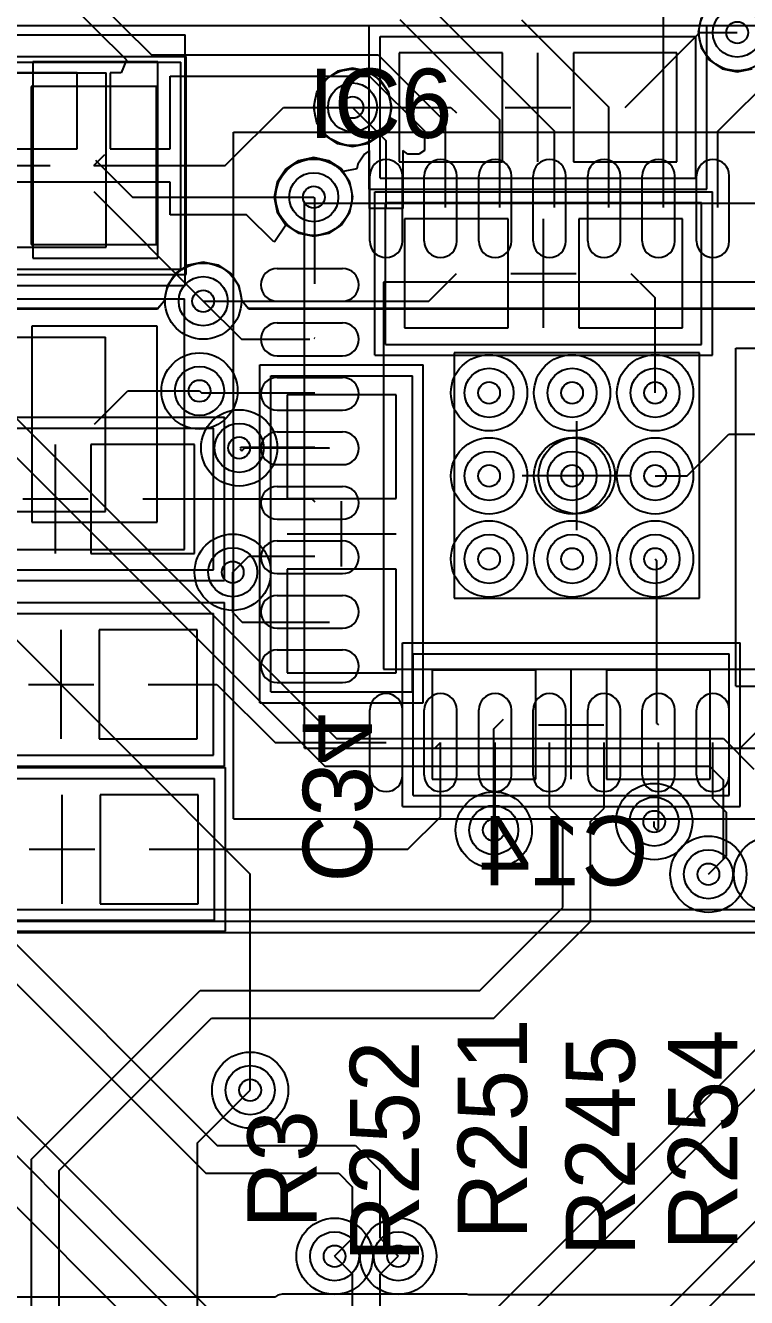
# Model space of a CAD drawing. Extents: x 28 to 300, y 18 to 330.
# Drawn here: x 189.77 to 196.38, y 179.63 to 191.3 of the extents above; entities that cross this region are included whole.
import ezdxf

# ---------------------------------------------------------------- set-up
doc = ezdxf.new("R2010")
doc.units = 0
for name, color, linetype in [('BOTTOMLAYER', 5, 'CONTINUOUS'), ('BOTTOMOVERLAY', 54, 'CONTINUOUS'), ('BOTTOMPASTE', 16, 'CONTINUOUS'), ('BOTTOMSOLDER', 6, 'CONTINUOUS'), ('DRILLDRAWING', 1, 'CONTINUOUS'), ('INTERNALPLANE1', 76, 'CONTINUOUS'), ('INTERNALPLANE6', 136, 'CONTINUOUS'), ('MECHANICAL14', 56, 'CONTINUOUS'), ('MECHANICAL15', 56, 'CONTINUOUS'), ('MECHANICAL16', 56, 'CONTINUOUS'), ('MIDLAYER1', 16, 'CONTINUOUS'), ('MIDLAYER3', 90, 'CONTINUOUS'), ('MULTILAYER', 9, 'CONTINUOUS'), ('TOPLAYER', 1, 'CONTINUOUS'), ('TOPOVERLAY', 2, 'CONTINUOUS'), ('TOPPASTE', 8, 'CONTINUOUS'), ('TOPSOLDER', 216, 'CONTINUOUS'), ('VIAHOLELAYER', 16, 'CONTINUOUS')]:
    doc.layers.add(name, color=color, linetype=linetype)

msp = doc.modelspace()

# ---------------------------------------------------------------- linework, layer by layer
at = {"layer": 'BOTTOMLAYER'}
for p, q in [((195.27, 190.546), (195.956, 191.232)), ((195.956, 191.232), (196.299, 191.232)), ((190.982, 190.963), (189.832, 190.963)), ((189.832, 190.963), (189.832, 189.163)), ((190.982, 189.163), (190.982, 190.963)), ((194.145, 191.046), (193.195, 191.046)), ((193.195, 191.046), (193.195, 190.046)), ((194.145, 190.046), (194.145, 191.046)), ((195.745, 191.046), (194.795, 191.046)), ((194.795, 191.046), (194.795, 190.046)), ((195.745, 190.046), (195.745, 191.046)), ((192.768, 190.546), (193.67, 190.546)), ((193.67, 190.546), (193.721, 190.495)), ((190.407, 190.063), (190.748, 189.722)), ((193.195, 190.046), (194.145, 190.046)), ((194.795, 190.046), (195.745, 190.046)), ((190.748, 189.722), (192.412, 189.722)), ((194.196, 189.522), (193.246, 189.522)), ((193.246, 189.522), (193.246, 188.522)), ((194.196, 188.522), (194.196, 189.522)), ((195.796, 189.522), (194.846, 189.522)), ((194.846, 189.522), (194.846, 188.522)), ((195.796, 188.522), (195.796, 189.522)), ((189.832, 189.163), (190.982, 189.163)), ((193.467, 188.768), (193.721, 189.022)), ((195.321, 189.022), (195.545, 188.798)), ((191.397, 188.768), (193.467, 188.768)), ((195.545, 187.927), (195.545, 188.798)), ((190.974, 188.539), (189.824, 188.539)), ((189.824, 188.539), (189.824, 186.739)), ((190.974, 186.739), (190.974, 188.539)), ((193.246, 188.522), (194.196, 188.522)), ((194.846, 188.522), (195.796, 188.522)), ((190.399, 187.639), (190.704, 187.944)), ((190.704, 187.944), (191.363, 187.944)), ((193.167, 187.909), (192.167, 187.909)), ((192.167, 187.909), (192.167, 186.959)), ((193.167, 186.959), (193.167, 187.909)), ((195.839, 187.165), (196.223, 187.549)), ((196.223, 187.549), (196.997, 187.549)), ((191.735, 187.413), (191.752, 187.396)), ((191.752, 187.396), (191.78, 187.423)), ((191.78, 187.423), (192.557, 187.423)), ((192.553, 187.419), (192.557, 187.423)), ((195.545, 187.165), (195.839, 187.165)), ((192.167, 186.959), (193.167, 186.959)), ((189.824, 186.739), (190.974, 186.739)), ((195.545, 186.403), (195.562, 186.386)), ((191.668, 185.912), (191.668, 186.281)), ((193.167, 186.309), (192.167, 186.309)), ((192.167, 186.309), (192.167, 185.359)), ((193.167, 185.359), (193.167, 186.309)), ((195.562, 184.894), (195.562, 186.386)), ((191.668, 185.912), (191.756, 185.823)), ((191.756, 185.823), (192.557, 185.823)), ((192.167, 185.359), (193.167, 185.359)), ((194.45, 185.382), (193.5, 185.382)), ((193.5, 185.382), (193.5, 184.382)), ((194.45, 184.382), (194.45, 185.382)), ((196.05, 185.382), (195.1, 185.382)), ((195.1, 185.382), (195.1, 184.382)), ((196.05, 184.382), (196.05, 185.382)), ((194.064, 184.843), (194.153, 184.932)), ((195.562, 184.894), (195.575, 184.882)), ((194.064, 183.916), (194.064, 184.843)), ((193.5, 184.382), (194.45, 184.382)), ((195.1, 184.382), (196.05, 184.382)), ((187.241, 182.9), (192.574, 177.567))]:
    msp.add_line(p, q, dxfattribs=at)
for centre in [(196.299, 191.232), (192.768, 190.546), (192.412, 189.722), (191.397, 188.768), (191.363, 187.944), (194.021, 187.927), (194.783, 187.927), (195.545, 187.927), (191.727, 187.422), (194.021, 187.165), (194.783, 187.165), (195.545, 187.165), (194.021, 186.403), (194.783, 186.403), (195.545, 186.403), (191.668, 186.281), (195.537, 183.993), (194.064, 183.916), (196.034, 183.51), (191.828, 181.529), (192.603, 180.005), (193.187, 180.005)]:
    msp.add_circle(centre, 0.225, dxfattribs=at)
at = {"layer": 'BOTTOMOVERLAY'}
for p, q in [((194.47, 190.046), (194.47, 191.046)), ((194.521, 188.522), (194.521, 189.522)), ((192.167, 186.634), (193.167, 186.634)), ((194.775, 184.382), (194.775, 185.382))]:
    msp.add_line(p, q, dxfattribs=at)
at = {"layer": 'BOTTOMPASTE'}
for p, q in [((190.982, 190.963), (189.832, 190.963)), ((189.832, 190.963), (189.832, 189.163)), ((190.982, 189.163), (190.982, 190.963)), ((194.145, 191.046), (193.195, 191.046)), ((193.195, 191.046), (193.195, 190.046)), ((194.145, 190.046), (194.145, 191.046)), ((195.745, 191.046), (194.795, 191.046)), ((194.795, 191.046), (194.795, 190.046)), ((195.745, 190.046), (195.745, 191.046)), ((193.195, 190.046), (194.145, 190.046)), ((194.795, 190.046), (195.745, 190.046)), ((194.196, 189.522), (193.246, 189.522)), ((193.246, 189.522), (193.246, 188.522)), ((194.196, 188.522), (194.196, 189.522)), ((195.796, 189.522), (194.846, 189.522)), ((194.846, 189.522), (194.846, 188.522)), ((195.796, 188.522), (195.796, 189.522)), ((189.832, 189.163), (190.982, 189.163)), ((190.974, 188.539), (189.824, 188.539)), ((189.824, 188.539), (189.824, 186.739)), ((190.974, 186.739), (190.974, 188.539)), ((193.246, 188.522), (194.196, 188.522)), ((194.846, 188.522), (195.796, 188.522)), ((193.167, 187.909), (192.167, 187.909)), ((192.167, 187.909), (192.167, 186.959)), ((193.167, 186.959), (193.167, 187.909)), ((192.167, 186.959), (193.167, 186.959)), ((189.824, 186.739), (190.974, 186.739)), ((193.167, 186.309), (192.167, 186.309)), ((192.167, 186.309), (192.167, 185.359)), ((193.167, 185.359), (193.167, 186.309)), ((192.167, 185.359), (193.167, 185.359)), ((194.45, 185.382), (193.5, 185.382)), ((193.5, 185.382), (193.5, 184.382)), ((194.45, 184.382), (194.45, 185.382)), ((196.05, 185.382), (195.1, 185.382)), ((195.1, 185.382), (195.1, 184.382)), ((196.05, 184.382), (196.05, 185.382)), ((193.5, 184.382), (194.45, 184.382)), ((195.1, 184.382), (196.05, 184.382))]:
    msp.add_line(p, q, dxfattribs=at)
at = {"layer": 'BOTTOMSOLDER'}
for p, q in [((190.982, 190.963), (189.832, 190.963)), ((189.832, 190.963), (189.832, 189.163)), ((190.982, 189.163), (190.982, 190.963)), ((194.145, 191.046), (193.195, 191.046)), ((193.195, 191.046), (193.195, 190.046)), ((194.145, 190.046), (194.145, 191.046)), ((195.745, 191.046), (194.795, 191.046)), ((194.795, 191.046), (194.795, 190.046)), ((195.745, 190.046), (195.745, 191.046)), ((193.195, 190.046), (194.145, 190.046)), ((194.795, 190.046), (195.745, 190.046)), ((194.196, 189.522), (193.246, 189.522)), ((193.246, 189.522), (193.246, 188.522)), ((194.196, 188.522), (194.196, 189.522)), ((195.796, 189.522), (194.846, 189.522)), ((194.846, 189.522), (194.846, 188.522)), ((195.796, 188.522), (195.796, 189.522)), ((189.832, 189.163), (190.982, 189.163)), ((190.974, 188.539), (189.824, 188.539)), ((189.824, 188.539), (189.824, 186.739)), ((190.974, 186.739), (190.974, 188.539)), ((193.246, 188.522), (194.196, 188.522)), ((194.846, 188.522), (195.796, 188.522)), ((193.167, 187.909), (192.167, 187.909)), ((192.167, 187.909), (192.167, 186.959)), ((193.167, 186.959), (193.167, 187.909)), ((192.167, 186.959), (193.167, 186.959)), ((189.824, 186.739), (190.974, 186.739)), ((193.167, 186.309), (192.167, 186.309)), ((192.167, 186.309), (192.167, 185.359)), ((193.167, 185.359), (193.167, 186.309)), ((192.167, 185.359), (193.167, 185.359)), ((194.45, 185.382), (193.5, 185.382)), ((193.5, 185.382), (193.5, 184.382)), ((194.45, 184.382), (194.45, 185.382)), ((196.05, 185.382), (195.1, 185.382)), ((195.1, 185.382), (195.1, 184.382)), ((196.05, 184.382), (196.05, 185.382)), ((193.5, 184.382), (194.45, 184.382)), ((195.1, 184.382), (196.05, 184.382))]:
    msp.add_line(p, q, dxfattribs=at)
at = {"layer": 'DRILLDRAWING'}
for centre in [(196.299, 191.232), (192.768, 190.546), (192.412, 189.722), (191.397, 188.768), (191.363, 187.944), (194.021, 187.927), (194.783, 187.927), (195.545, 187.927), (191.727, 187.422), (194.021, 187.165), (194.783, 187.165), (195.545, 187.165), (194.021, 186.403), (194.783, 186.403), (195.545, 186.403), (191.668, 186.281), (195.537, 183.993), (194.064, 183.916), (196.034, 183.51), (191.828, 181.529), (192.603, 180.005), (193.187, 180.005)]:
    msp.add_circle(centre, 0.1, dxfattribs=at)
at = {"layer": 'INTERNALPLANE1'}
for p, q in [((203.79, 183.183), (186.661, 183.183)), ((186.621, 183.079), (203.893, 183.079)), ((186.621, 182.975), (203.893, 182.975)), ((192.055, 179.631), (186.276, 179.631)), ((192.081, 179.648), (192.055, 179.631)), ((192.121, 179.656), (192.081, 179.648)), ((193.814, 179.656), (192.121, 179.656)), ((193.836, 179.652), (193.814, 179.656)), ((193.814, 179.656), (193.814, 179.656)), ((197.654, 179.652), (193.836, 179.652))]:
    msp.add_line(p, q, dxfattribs=at)
for centre in [(196.299, 191.232), (192.768, 190.546), (192.412, 189.722), (191.397, 188.768), (191.363, 187.944), (194.021, 187.927), (194.783, 187.927), (195.545, 187.927), (194.021, 187.165), (194.783, 187.165), (195.545, 187.165), (194.021, 186.403), (194.783, 186.403), (195.545, 186.403), (191.668, 186.281), (196.034, 183.51), (196.618, 183.51), (191.828, 181.529), (192.603, 180.005), (193.187, 180.005)]:
    msp.add_circle(centre, 0.35, dxfattribs=at)
at = {"layer": 'INTERNALPLANE6'}
for centre in [(192.768, 190.546), (192.412, 189.722), (191.397, 188.768), (191.363, 187.944), (191.727, 187.422), (195.537, 183.993), (194.064, 183.916), (196.034, 183.51), (196.618, 183.51), (191.828, 181.529), (192.603, 180.005), (193.187, 180.005)]:
    msp.add_circle(centre, 0.35, dxfattribs=at)
at = {"layer": 'MECHANICAL14'}
for p, q in [((193.02, 191.196), (195.92, 191.196)), ((193.02, 189.896), (193.02, 191.196)), ((195.92, 189.896), (195.92, 191.196)), ((187.792, 190.962), (191.192, 190.962)), ((191.192, 189.062), (191.192, 190.962)), ((187.307, 190.863), (190.507, 190.863)), ((190.507, 189.263), (190.507, 190.863)), ((193.02, 189.896), (195.92, 189.896)), ((192.326, 184.668), (192.326, 189.668)), ((192.326, 189.668), (197.326, 189.668)), ((193.071, 189.672), (195.971, 189.672)), ((193.071, 188.372), (193.071, 189.672)), ((195.971, 188.372), (195.971, 189.672)), ((187.307, 189.263), (190.507, 189.263)), ((187.792, 189.062), (191.192, 189.062)), ((187.299, 188.439), (190.499, 188.439)), ((190.499, 186.839), (190.499, 188.439)), ((193.071, 188.372), (195.971, 188.372)), ((192.017, 188.084), (193.317, 188.084)), ((192.017, 185.184), (192.017, 188.084)), ((193.317, 185.184), (193.317, 188.084)), ((188.592, 187.604), (191.492, 187.604)), ((191.492, 186.304), (191.492, 187.604)), ((187.299, 186.839), (190.499, 186.839)), ((188.592, 186.304), (191.492, 186.304)), ((188.693, 185.902), (191.493, 185.902)), ((191.493, 184.602), (191.493, 185.902)), ((196.326, 184.668), (197.326, 185.668)), ((193.325, 184.232), (193.325, 185.532)), ((193.325, 185.532), (196.225, 185.532)), ((196.225, 184.232), (196.225, 185.532)), ((192.017, 185.184), (193.317, 185.184)), ((192.326, 184.668), (197.326, 184.668)), ((188.693, 184.602), (191.493, 184.602)), ((188.701, 184.389), (191.501, 184.389)), ((191.501, 183.089), (191.501, 184.389)), ((193.325, 184.232), (196.225, 184.232)), ((188.701, 183.089), (191.501, 183.089))]:
    msp.add_line(p, q, dxfattribs=at)
at = {"layer": 'MECHANICAL15'}
for p, q in [((192.92, 189.796), (192.92, 191.296)), ((192.92, 191.296), (196.02, 191.296)), ((196.02, 189.796), (196.02, 191.296)), ((187.742, 191.012), (191.242, 191.012)), ((191.242, 189.012), (191.242, 191.012)), ((194.47, 190.246), (194.47, 190.846)), ((194.17, 190.546), (194.77, 190.546)), ((191.676, 184.018), (191.676, 190.318)), ((191.676, 190.318), (197.976, 190.318)), ((188.992, 190.012), (189.992, 190.012)), ((192.92, 189.796), (196.02, 189.796)), ((192.971, 188.272), (192.971, 189.772)), ((192.971, 189.772), (196.071, 189.772)), ((196.071, 188.272), (196.071, 189.772)), ((194.521, 188.722), (194.521, 189.322)), ((187.742, 189.012), (191.242, 189.012)), ((194.221, 189.022), (194.821, 189.022)), ((192.971, 188.272), (196.071, 188.272)), ((196.285, 188.337), (197.785, 188.337)), ((196.285, 185.237), (196.285, 188.337)), ((191.917, 188.184), (193.417, 188.184)), ((191.917, 185.084), (191.917, 188.184)), ((193.417, 185.084), (193.417, 188.184)), ((188.492, 187.704), (191.592, 187.704)), ((191.592, 186.204), (191.592, 187.704)), ((194.826, 186.668), (194.826, 187.668)), ((190.042, 186.654), (190.042, 187.254)), ((194.326, 187.168), (195.326, 187.168)), ((189.742, 186.954), (190.342, 186.954)), ((192.667, 186.334), (192.667, 186.934)), ((192.367, 186.634), (192.967, 186.634)), ((188.492, 186.204), (191.592, 186.204)), ((188.593, 186.002), (191.593, 186.002)), ((191.593, 184.502), (191.593, 186.002)), ((193.225, 185.632), (196.325, 185.632)), ((193.225, 184.132), (193.225, 185.632)), ((196.325, 184.132), (196.325, 185.632)), ((190.093, 184.952), (190.093, 185.552)), ((189.793, 185.252), (190.393, 185.252)), ((196.285, 185.237), (197.785, 185.237)), ((194.775, 184.582), (194.775, 185.182)), ((191.917, 185.084), (193.417, 185.084)), ((194.475, 184.882), (195.075, 184.882)), ((188.593, 184.502), (191.593, 184.502)), ((188.601, 184.489), (191.601, 184.489)), ((191.601, 182.989), (191.601, 184.489)), ((193.225, 184.132), (196.325, 184.132)), ((190.101, 183.439), (190.101, 184.039)), ((191.676, 184.018), (197.976, 184.018)), ((189.801, 183.739), (190.401, 183.739)), ((188.601, 182.989), (191.601, 182.989))]:
    msp.add_line(p, q, dxfattribs=at)
msp.add_circle((194.826, 187.168), 0.35, dxfattribs=at)
at = {"layer": 'MECHANICAL16'}
for p, q in [((186.582, 191.213), (191.232, 191.213)), ((191.232, 188.913), (191.232, 191.213)), ((186.582, 188.913), (191.232, 188.913)), ((186.574, 188.789), (191.224, 188.789)), ((191.224, 186.489), (191.224, 188.789)), ((186.574, 186.489), (191.224, 186.489))]:
    msp.add_line(p, q, dxfattribs=at)
at = {"layer": 'MIDLAYER1'}
for p, q in [((195.967, 191.369), (195.94, 191.232)), ((195.94, 191.232), (195.967, 191.094)), ((195.967, 191.094), (196.045, 190.978)), ((196.045, 190.978), (196.161, 190.9)), ((192.631, 190.877), (192.514, 190.799)), ((192.768, 190.905), (192.631, 190.877)), ((192.906, 190.877), (192.768, 190.905)), ((193.022, 190.799), (192.906, 190.877)), ((196.161, 190.9), (196.299, 190.873)), ((196.299, 190.873), (196.436, 190.9)), ((192.514, 190.799), (192.437, 190.683)), ((193.1, 190.683), (193.022, 190.799)), ((192.437, 190.683), (192.409, 190.546)), ((193.127, 190.546), (193.1, 190.683)), ((192.409, 190.546), (192.437, 190.408)), ((193.1, 190.408), (193.127, 190.546)), ((192.437, 190.408), (192.514, 190.292)), ((193.022, 190.292), (193.1, 190.408)), ((192.514, 190.292), (192.631, 190.214)), ((192.906, 190.214), (193.022, 190.292)), ((192.631, 190.214), (192.768, 190.187)), ((192.768, 190.187), (192.906, 190.214)), ((192.275, 190.054), (192.158, 189.976)), ((192.412, 190.081), (192.275, 190.054)), ((192.549, 190.054), (192.412, 190.081)), ((192.666, 189.976), (192.549, 190.054)), ((192.158, 189.976), (192.08, 189.86)), ((192.744, 189.86), (192.666, 189.976)), ((192.08, 189.86), (192.053, 189.722)), ((192.771, 189.722), (192.744, 189.86)), ((192.053, 189.722), (192.08, 189.585)), ((192.744, 189.585), (192.771, 189.722)), ((192.08, 189.585), (192.158, 189.468)), ((192.666, 189.468), (192.744, 189.585)), ((192.158, 189.468), (192.275, 189.391)), ((192.549, 189.391), (192.666, 189.468)), ((192.275, 189.391), (192.412, 189.363)), ((192.412, 189.363), (192.549, 189.391)), ((191.259, 189.099), (191.143, 189.021)), ((191.397, 189.127), (191.259, 189.099)), ((191.534, 189.099), (191.397, 189.127)), ((191.65, 189.021), (191.534, 189.099)), ((191.143, 189.021), (191.065, 188.905)), ((191.728, 188.905), (191.65, 189.021)), ((191.065, 188.905), (191.038, 188.768)), ((191.756, 188.768), (191.728, 188.905)), ((191.038, 188.768), (190.977, 188.694)), ((191.816, 188.694), (191.756, 188.768)), ((190.977, 188.694), (189.037, 188.694)), ((198.096, 188.694), (191.816, 188.694)), ((189.419, 187.955), (192.619, 184.755)), ((189.314, 187.701), (192.514, 184.501)), ((189.123, 186.215), (191.828, 183.51)), ((187.715, 184.831), (191.525, 181.021)), ((192.619, 184.755), (196.172, 184.755)), ((196.172, 184.755), (196.451, 184.475)), ((187.61, 184.577), (191.42, 180.767)), ((192.514, 184.501), (196.045, 184.501)), ((196.045, 184.501), (196.172, 184.374)), ((196.172, 183.648), (196.172, 184.374)), ((193.2, 178.637), (198.808, 184.244)), ((193.454, 178.532), (199.062, 184.139)), ((187.297, 183.673), (192.552, 178.417)), ((196.034, 183.51), (196.172, 183.648)), ((191.828, 181.529), (191.828, 183.51)), ((187.192, 183.419), (192.298, 178.312)), ((191.525, 181.021), (192.794, 181.021)), ((192.794, 181.021), (193.022, 180.792)), ((191.42, 180.767), (192.641, 180.767)), ((192.641, 180.767), (192.768, 180.64)), ((193.022, 180.17), (193.022, 180.792)), ((194.368, 178.23), (196.879, 180.741)), ((192.768, 180.17), (192.768, 180.64)), ((194.622, 178.125), (196.985, 180.487)), ((192.603, 180.005), (192.768, 180.17)), ((193.022, 180.17), (193.187, 180.005))]:
    msp.add_line(p, q, dxfattribs=at)
for centre in [(196.299, 191.232), (192.768, 190.546), (192.412, 189.722), (191.397, 188.768), (191.363, 187.944), (194.021, 187.927), (194.783, 187.927), (195.545, 187.927), (191.727, 187.422), (194.021, 187.165), (194.783, 187.165), (195.545, 187.165), (194.021, 186.403), (194.783, 186.403), (195.545, 186.403), (191.668, 186.281), (195.537, 183.993), (194.064, 183.916), (196.034, 183.51), (191.828, 181.529), (192.603, 180.005), (193.187, 180.005)]:
    msp.add_circle(centre, 0.225, dxfattribs=at)
at = {"layer": 'MIDLAYER3'}
for p, q in [((195.967, 191.369), (195.94, 191.232)), ((195.94, 191.232), (195.967, 191.094)), ((195.967, 191.094), (196.045, 190.978)), ((196.045, 190.978), (196.161, 190.9)), ((192.631, 190.877), (192.514, 190.799)), ((192.768, 190.905), (192.631, 190.877)), ((192.906, 190.877), (192.768, 190.905)), ((193.022, 190.799), (192.906, 190.877)), ((196.161, 190.9), (196.299, 190.873)), ((196.299, 190.873), (196.436, 190.9)), ((192.514, 190.799), (192.437, 190.683)), ((193.1, 190.683), (193.022, 190.799)), ((192.437, 190.683), (192.409, 190.546)), ((193.127, 190.546), (193.1, 190.683)), ((192.409, 190.546), (192.437, 190.408)), ((193.1, 190.408), (193.127, 190.546)), ((192.437, 190.408), (192.514, 190.292)), ((193.022, 190.292), (193.1, 190.408)), ((192.514, 190.292), (192.631, 190.214)), ((192.906, 190.214), (193.022, 190.292)), ((192.631, 190.214), (192.768, 190.187)), ((192.768, 190.187), (192.906, 190.214)), ((192.275, 190.054), (192.158, 189.976)), ((192.412, 190.081), (192.275, 190.054)), ((192.549, 190.054), (192.412, 190.081)), ((192.666, 189.976), (192.549, 190.054)), ((192.158, 189.976), (192.08, 189.86)), ((192.744, 189.86), (192.666, 189.976)), ((192.08, 189.86), (192.053, 189.722)), ((192.771, 189.722), (192.744, 189.86)), ((192.053, 189.722), (192.08, 189.585)), ((192.744, 189.585), (192.771, 189.722)), ((192.08, 189.585), (192.158, 189.468)), ((192.666, 189.468), (192.744, 189.585)), ((192.158, 189.468), (192.275, 189.391)), ((192.549, 189.391), (192.666, 189.468)), ((192.275, 189.391), (192.412, 189.363)), ((192.412, 189.363), (192.549, 189.391)), ((191.259, 189.099), (191.143, 189.021)), ((191.397, 189.127), (191.259, 189.099)), ((191.534, 189.099), (191.397, 189.127)), ((191.65, 189.021), (191.534, 189.099)), ((191.143, 189.021), (191.065, 188.905)), ((191.728, 188.905), (191.65, 189.021)), ((191.065, 188.905), (191.038, 188.768)), ((191.756, 188.768), (191.728, 188.905)), ((191.038, 188.768), (190.982, 188.7)), ((191.811, 188.7), (191.756, 188.768)), ((190.982, 188.7), (189.038, 188.7)), ((198.087, 188.7), (191.811, 188.7))]:
    msp.add_line(p, q, dxfattribs=at)
for centre in [(196.299, 191.232), (192.768, 190.546), (192.412, 189.722), (191.397, 188.768), (191.363, 187.944), (194.021, 187.927), (194.783, 187.927), (195.545, 187.927), (191.727, 187.422), (194.021, 187.165), (194.783, 187.165), (195.545, 187.165), (194.021, 186.403), (194.783, 186.403), (195.545, 186.403), (191.668, 186.281), (195.537, 183.993), (194.064, 183.916), (196.034, 183.51), (191.828, 181.529), (192.603, 180.005), (193.187, 180.005)]:
    msp.add_circle(centre, 0.225, dxfattribs=at)
at = {"layer": 'MULTILAYER'}
for centre in [(196.299, 191.232), (192.768, 190.546), (192.412, 189.722), (191.397, 188.768), (191.363, 187.944), (194.021, 187.927), (194.783, 187.927), (195.545, 187.927), (191.727, 187.422), (194.021, 187.165), (194.783, 187.165), (195.545, 187.165), (194.021, 186.403), (194.783, 186.403), (195.545, 186.403), (191.668, 186.281), (195.537, 183.993), (194.064, 183.916), (196.034, 183.51), (191.828, 181.529), (192.603, 180.005), (193.187, 180.005)]:
    msp.add_circle(centre, 0.225, dxfattribs=at)
at = {"layer": 'TOPLAYER'}
for p, q in [((189.82, 192.129), (190.921, 191.028)), ((192.82, 192.129), (194.621, 190.328)), ((195.621, 189.628), (195.621, 191.93)), ((190.122, 191.552), (190.693, 190.982)), ((196.121, 190.327), (197.32, 191.527)), ((193.202, 191.351), (194.121, 190.431)), ((194.32, 191.348), (195.121, 190.547)), ((190.693, 190.982), (190.644, 190.864)), ((190.921, 191.028), (193.003, 191.028)), ((193.003, 191.028), (193.621, 190.41)), ((190.239, 190.864), (189.69, 190.864)), ((190.239, 190.165), (190.239, 190.864)), ((190.644, 190.864), (190.544, 190.864)), ((190.544, 190.864), (190.544, 190.165)), ((191.094, 190.165), (191.094, 190.834)), ((191.094, 190.834), (192.922, 190.834)), ((192.922, 190.834), (193.427, 190.33)), ((190.967, 190.737), (189.817, 190.737)), ((189.817, 190.737), (189.817, 189.287)), ((190.967, 189.287), (190.967, 190.737)), ((191.6, 190.012), (192.133, 190.546)), ((192.133, 190.546), (192.768, 190.546)), ((192.768, 190.546), (193.076, 190.238)), ((195.121, 189.628), (195.121, 190.547)), ((193.621, 189.628), (193.621, 190.41)), ((194.121, 189.628), (194.121, 190.431)), ((193.427, 190.33), (193.427, 190.151)), ((194.621, 189.628), (194.621, 190.328)), ((196.121, 189.628), (196.121, 190.327)), ((189.69, 190.165), (190.239, 190.165)), ((190.544, 190.165), (191.094, 190.165)), ((192.923, 190.149), (192.876, 190.117)), ((192.923, 189.617), (192.923, 190.149)), ((193.076, 189.618), (193.076, 190.238)), ((193.275, 190.117), (193.228, 190.149)), ((193.228, 190.149), (193.228, 189.617)), ((193.427, 190.151), (193.376, 190.117)), ((190.392, 190.012), (190.493, 190.114)), ((192.273, 190.057), (192.156, 189.979)), ((192.412, 190.085), (192.273, 190.057)), ((192.551, 190.057), (192.412, 190.085)), ((192.668, 189.979), (192.551, 190.057)), ((192.815, 190.026), (192.806, 189.983)), ((192.876, 190.117), (192.815, 190.026)), ((193.376, 190.117), (193.275, 190.117)), ((190.392, 190.012), (191.6, 190.012)), ((192.156, 189.979), (192.077, 189.861)), ((192.682, 189.959), (192.668, 189.979)), ((192.806, 189.983), (192.682, 189.959)), ((192.926, 189.318), (192.926, 189.918)), ((193.226, 189.318), (193.226, 189.918)), ((193.426, 189.318), (193.426, 189.918)), ((193.726, 189.318), (193.726, 189.918)), ((193.926, 189.318), (193.926, 189.918)), ((194.226, 189.318), (194.226, 189.918)), ((194.426, 189.318), (194.426, 189.918)), ((194.726, 189.318), (194.726, 189.918)), ((194.926, 189.318), (194.926, 189.918)), ((195.226, 189.318), (195.226, 189.918)), ((195.426, 189.318), (195.426, 189.918)), ((195.726, 189.318), (195.726, 189.918)), ((195.926, 189.318), (195.926, 189.918)), ((196.226, 189.318), (196.226, 189.918)), ((191.094, 189.86), (189.69, 189.86)), ((191.094, 189.56), (191.094, 189.86)), ((192.077, 189.861), (192.049, 189.722)), ((190.392, 189.773), (191.397, 188.768)), ((192.049, 189.722), (192.077, 189.584)), ((192.412, 189.722), (192.421, 189.713)), ((192.421, 188.928), (192.421, 189.713)), ((191.795, 189.56), (191.094, 189.56)), ((192.045, 189.311), (191.795, 189.56)), ((192.077, 189.584), (192.156, 189.466)), ((193.228, 189.617), (192.923, 189.617)), ((192.156, 189.466), (192.055, 189.315)), ((192.055, 189.315), (192.045, 189.311)), ((189.817, 189.287), (190.967, 189.287)), ((192.076, 189.068), (192.676, 189.068)), ((196.601, 188.943), (193.051, 188.943)), ((193.051, 188.943), (193.051, 185.393)), ((191.397, 188.768), (191.747, 188.418)), ((192.076, 188.768), (192.676, 188.768)), ((192.076, 188.568), (192.676, 188.568)), ((191.747, 188.418), (192.376, 188.418)), ((192.417, 188.432), (192.421, 188.428)), ((192.076, 188.268), (192.676, 188.268)), ((192.076, 188.068), (192.676, 188.068)), ((191.363, 187.944), (191.38, 187.928)), ((191.38, 187.928), (192.376, 187.928)), ((192.376, 187.928), (192.421, 187.928)), ((192.076, 187.768), (192.676, 187.768)), ((192.076, 187.568), (192.676, 187.568)), ((190.367, 187.454), (190.367, 186.454)), ((191.317, 187.454), (190.367, 187.454)), ((191.317, 186.454), (191.317, 187.454)), ((191.735, 187.419), (191.743, 187.428)), ((191.743, 187.428), (192.376, 187.428)), ((192.376, 187.428), (192.421, 187.428)), ((192.076, 187.268), (192.676, 187.268)), ((192.076, 187.068), (192.676, 187.068)), ((190.842, 186.954), (192.376, 186.954)), ((192.376, 186.954), (192.395, 186.954)), ((192.395, 186.954), (192.403, 186.945)), ((192.403, 186.945), (192.421, 186.928)), ((192.076, 186.768), (192.676, 186.768)), ((192.076, 186.568), (192.676, 186.568)), ((190.367, 186.454), (191.317, 186.454)), ((191.668, 186.281), (191.815, 186.428)), ((191.815, 186.428), (192.376, 186.428)), ((192.376, 186.428), (192.421, 186.428)), ((192.076, 186.268), (192.676, 186.268)), ((192.076, 186.068), (192.676, 186.068)), ((190.443, 185.752), (190.443, 184.752)), ((191.343, 185.752), (190.443, 185.752)), ((191.343, 184.752), (191.343, 185.752)), ((192.076, 185.768), (192.676, 185.768)), ((192.076, 185.568), (192.676, 185.568)), ((193.051, 185.393), (196.601, 185.393)), ((190.893, 185.252), (191.523, 185.252)), ((191.523, 185.252), (192.057, 184.718)), ((192.076, 185.268), (192.676, 185.268)), ((192.926, 184.418), (192.926, 185.018)), ((193.226, 184.418), (193.226, 185.018)), ((193.426, 184.418), (193.426, 185.018)), ((193.726, 184.418), (193.726, 185.018)), ((193.926, 184.418), (193.926, 185.018)), ((194.226, 184.418), (194.226, 185.018)), ((194.426, 184.418), (194.426, 185.018)), ((194.726, 184.418), (194.726, 185.018)), ((194.926, 184.418), (194.926, 185.018)), ((195.226, 184.418), (195.226, 185.018)), ((195.426, 184.418), (195.426, 185.018)), ((195.726, 184.418), (195.726, 185.018)), ((195.926, 184.418), (195.926, 185.018)), ((196.226, 184.418), (196.226, 185.018)), ((190.443, 184.752), (191.343, 184.752)), ((192.057, 184.718), (193.076, 184.718)), ((193.53, 184.672), (193.576, 184.718)), ((193.576, 184.038), (193.576, 184.718)), ((194.076, 183.928), (194.076, 184.718)), ((194.576, 184.116), (194.576, 184.718)), ((195.076, 184.116), (195.076, 184.718)), ((195.576, 183.993), (195.576, 184.718)), ((196.076, 184.201), (196.076, 184.718)), ((190.451, 184.239), (190.451, 183.239)), ((191.351, 184.239), (190.451, 184.239)), ((191.351, 183.239), (191.351, 184.239)), ((196.076, 184.201), (196.199, 184.078)), ((194.576, 184.116), (194.699, 183.993)), ((194.953, 183.993), (195.076, 184.116)), ((196.199, 183.675), (196.199, 184.078)), ((193.276, 183.739), (193.576, 184.038)), ((194.699, 183.205), (194.699, 183.993)), ((194.953, 183.078), (194.953, 183.993)), ((195.537, 183.942), (195.537, 183.993)), ((195.576, 183.93), (195.576, 183.993)), ((194.064, 183.916), (194.076, 183.928)), ((195.537, 183.942), (195.562, 183.916)), ((195.562, 183.916), (195.576, 183.93)), ((190.901, 183.739), (193.276, 183.739)), ((196.034, 183.51), (196.199, 183.675)), ((190.451, 183.239), (191.351, 183.239)), ((193.937, 182.443), (194.699, 183.205)), ((194.064, 182.189), (194.953, 183.078)), ((189.822, 180.897), (191.368, 182.443)), ((191.368, 182.443), (193.937, 182.443)), ((190.076, 180.792), (191.473, 182.189)), ((191.473, 182.189), (194.064, 182.189)), ((191.346, 181.046), (191.828, 181.529)), ((191.346, 159.177), (191.346, 181.046)), ((189.822, 163.927), (189.822, 180.897)), ((190.076, 163.821), (190.076, 180.792)), ((192.603, 180.005), (192.768, 179.84)), ((193.022, 179.84), (193.187, 180.005)), ((193.187, 180.005), (193.187, 180.013)), ((192.768, 163.186), (192.768, 179.84)), ((193.022, 163.292), (193.022, 179.84))]:
    msp.add_line(p, q, dxfattribs=at)
for centre in [(196.299, 191.232), (192.768, 190.546), (192.412, 189.722), (191.397, 188.768), (191.363, 187.944), (194.021, 187.927), (194.783, 187.927), (195.545, 187.927), (191.727, 187.422), (194.021, 187.165), (194.783, 187.165), (195.545, 187.165), (194.021, 186.403), (194.783, 186.403), (195.545, 186.403), (191.668, 186.281), (195.537, 183.993), (194.064, 183.916), (196.034, 183.51), (191.828, 181.529), (192.603, 180.005), (193.187, 180.005)]:
    msp.add_circle(centre, 0.225, dxfattribs=at)
for centre, start, end in [((193.076, 189.918), 360, 180), ((193.576, 189.918), 360, 180), ((194.076, 189.918), 360, 180), ((194.576, 189.918), 360, 180), ((195.076, 189.918), 360, 180), ((195.576, 189.918), 360, 180), ((196.076, 189.918), 360, 180), ((193.076, 189.318), 180, 360), ((193.576, 189.318), 180, 360), ((194.076, 189.318), 180, 360), ((194.576, 189.318), 180, 360), ((195.076, 189.318), 180, 360), ((195.576, 189.318), 180, 360), ((196.076, 189.318), 180, 360), ((192.076, 188.918), 90, 270), ((192.676, 188.918), 270, 90), ((192.076, 188.418), 90, 270), ((192.676, 188.418), 270, 90), ((192.076, 187.918), 90, 270), ((192.676, 187.918), 270, 90), ((192.076, 187.418), 90, 270), ((192.676, 187.418), 270, 90), ((192.076, 186.918), 90, 270), ((192.676, 186.918), 270, 90), ((192.076, 186.418), 90, 270), ((192.676, 186.418), 270, 90), ((192.076, 185.918), 90, 270), ((192.676, 185.918), 270, 90), ((192.076, 185.418), 90, 270), ((192.676, 185.418), 270, 90), ((193.076, 185.018), 360, 180), ((193.576, 185.018), 360, 180), ((194.076, 185.018), 360, 180), ((194.576, 185.018), 360, 180), ((195.076, 185.018), 360, 180), ((195.576, 185.018), 360, 180), ((196.076, 185.018), 360, 180), ((193.076, 184.418), 180, 360), ((193.576, 184.418), 180, 360), ((194.076, 184.418), 180, 360), ((194.576, 184.418), 180, 360), ((195.076, 184.418), 180, 360), ((195.576, 184.418), 180, 360), ((196.076, 184.418), 180, 360)]:
    msp.add_arc(centre, 0.15, start, end, dxfattribs=at)
at = {"layer": 'TOPOVERLAY'}
for p, q in [((189.248, 191.297), (197.408, 191.297)), ((192.326, 189.418), (192.326, 189.668)), ((192.326, 189.668), (192.576, 189.668)), ((190.042, 186.454), (190.042, 187.454)), ((190.093, 184.752), (190.093, 185.752)), ((192.326, 184.668), (192.326, 184.918)), ((192.326, 184.668), (192.576, 184.668)), ((190.101, 183.239), (190.101, 184.239))]:
    msp.add_line(p, q, dxfattribs=at)
at = {"layer": 'TOPPASTE'}
for p, q in [((190.967, 190.737), (189.817, 190.737)), ((189.817, 190.737), (189.817, 189.287)), ((190.967, 189.287), (190.967, 190.737)), ((192.926, 189.318), (192.926, 189.918)), ((193.226, 189.318), (193.226, 189.918)), ((193.426, 189.318), (193.426, 189.918)), ((193.726, 189.318), (193.726, 189.918)), ((193.926, 189.318), (193.926, 189.918)), ((194.226, 189.318), (194.226, 189.918)), ((194.426, 189.318), (194.426, 189.918)), ((194.726, 189.318), (194.726, 189.918)), ((194.926, 189.318), (194.926, 189.918)), ((195.226, 189.318), (195.226, 189.918)), ((195.426, 189.318), (195.426, 189.918)), ((195.726, 189.318), (195.726, 189.918)), ((195.926, 189.318), (195.926, 189.918)), ((196.226, 189.318), (196.226, 189.918)), ((189.817, 189.287), (190.967, 189.287)), ((192.076, 189.068), (192.676, 189.068)), ((192.076, 188.768), (192.676, 188.768)), ((192.076, 188.568), (192.676, 188.568)), ((192.076, 188.268), (192.676, 188.268)), ((195.951, 188.293), (193.701, 188.293)), ((193.701, 188.293), (193.701, 186.043)), ((195.951, 186.043), (195.951, 188.293)), ((192.076, 188.068), (192.676, 188.068)), ((192.076, 187.768), (192.676, 187.768)), ((192.076, 187.568), (192.676, 187.568)), ((190.367, 187.454), (190.367, 186.454)), ((191.317, 187.454), (190.367, 187.454)), ((191.317, 186.454), (191.317, 187.454)), ((192.076, 187.268), (192.676, 187.268)), ((192.076, 187.068), (192.676, 187.068)), ((192.076, 186.768), (192.676, 186.768)), ((192.076, 186.568), (192.676, 186.568)), ((190.367, 186.454), (191.317, 186.454)), ((192.076, 186.268), (192.676, 186.268)), ((192.076, 186.068), (192.676, 186.068)), ((193.701, 186.043), (195.951, 186.043)), ((190.443, 185.752), (190.443, 184.752)), ((191.343, 185.752), (190.443, 185.752)), ((191.343, 184.752), (191.343, 185.752)), ((192.076, 185.768), (192.676, 185.768)), ((192.076, 185.568), (192.676, 185.568)), ((192.076, 185.268), (192.676, 185.268)), ((192.926, 184.418), (192.926, 185.018)), ((193.226, 184.418), (193.226, 185.018)), ((193.426, 184.418), (193.426, 185.018)), ((193.726, 184.418), (193.726, 185.018)), ((193.926, 184.418), (193.926, 185.018)), ((194.226, 184.418), (194.226, 185.018)), ((194.426, 184.418), (194.426, 185.018)), ((194.726, 184.418), (194.726, 185.018)), ((194.926, 184.418), (194.926, 185.018)), ((195.226, 184.418), (195.226, 185.018)), ((195.426, 184.418), (195.426, 185.018)), ((195.726, 184.418), (195.726, 185.018)), ((195.926, 184.418), (195.926, 185.018)), ((196.226, 184.418), (196.226, 185.018)), ((190.443, 184.752), (191.343, 184.752)), ((190.451, 184.239), (190.451, 183.239)), ((191.351, 184.239), (190.451, 184.239)), ((191.351, 183.239), (191.351, 184.239)), ((190.451, 183.239), (191.351, 183.239))]:
    msp.add_line(p, q, dxfattribs=at)
for centre, start, end in [((193.076, 189.918), 360, 180), ((193.576, 189.918), 360, 180), ((194.076, 189.918), 360, 180), ((194.576, 189.918), 360, 180), ((195.076, 189.918), 360, 180), ((195.576, 189.918), 360, 180), ((196.076, 189.918), 360, 180), ((193.076, 189.318), 180, 360), ((193.576, 189.318), 180, 360), ((194.076, 189.318), 180, 360), ((194.576, 189.318), 180, 360), ((195.076, 189.318), 180, 360), ((195.576, 189.318), 180, 360), ((196.076, 189.318), 180, 360), ((192.076, 188.918), 90, 270), ((192.676, 188.918), 270, 90), ((192.076, 188.418), 90, 270), ((192.676, 188.418), 270, 90), ((192.076, 187.918), 90, 270), ((192.676, 187.918), 270, 90), ((192.076, 187.418), 90, 270), ((192.676, 187.418), 270, 90), ((192.076, 186.918), 90, 270), ((192.676, 186.918), 270, 90), ((192.076, 186.418), 90, 270), ((192.676, 186.418), 270, 90), ((192.076, 185.918), 90, 270), ((192.676, 185.918), 270, 90), ((192.076, 185.418), 90, 270), ((192.676, 185.418), 270, 90), ((193.076, 185.018), 360, 180), ((193.576, 185.018), 360, 180), ((194.076, 185.018), 360, 180), ((194.576, 185.018), 360, 180), ((195.076, 185.018), 360, 180), ((195.576, 185.018), 360, 180), ((196.076, 185.018), 360, 180), ((193.076, 184.418), 180, 360), ((193.576, 184.418), 180, 360), ((194.076, 184.418), 180, 360), ((194.576, 184.418), 180, 360), ((195.076, 184.418), 180, 360), ((195.576, 184.418), 180, 360), ((196.076, 184.418), 180, 360)]:
    msp.add_arc(centre, 0.15, start, end, dxfattribs=at)
at = {"layer": 'TOPSOLDER'}
for p, q in [((190.967, 190.737), (189.817, 190.737)), ((189.817, 190.737), (189.817, 189.287)), ((190.967, 189.287), (190.967, 190.737)), ((192.926, 189.318), (192.926, 189.918)), ((193.226, 189.318), (193.226, 189.918)), ((193.426, 189.318), (193.426, 189.918)), ((193.726, 189.318), (193.726, 189.918)), ((193.926, 189.318), (193.926, 189.918)), ((194.226, 189.318), (194.226, 189.918)), ((194.426, 189.318), (194.426, 189.918)), ((194.726, 189.318), (194.726, 189.918)), ((194.926, 189.318), (194.926, 189.918)), ((195.226, 189.318), (195.226, 189.918)), ((195.426, 189.318), (195.426, 189.918)), ((195.726, 189.318), (195.726, 189.918)), ((195.926, 189.318), (195.926, 189.918)), ((196.226, 189.318), (196.226, 189.918)), ((189.817, 189.287), (190.967, 189.287)), ((192.076, 189.068), (192.676, 189.068)), ((196.601, 188.943), (193.051, 188.943)), ((193.051, 188.943), (193.051, 185.393)), ((192.076, 188.768), (192.676, 188.768)), ((192.076, 188.568), (192.676, 188.568)), ((192.076, 188.268), (192.676, 188.268)), ((192.076, 188.068), (192.676, 188.068)), ((192.076, 187.768), (192.676, 187.768)), ((192.076, 187.568), (192.676, 187.568)), ((190.367, 187.454), (190.367, 186.454)), ((191.317, 187.454), (190.367, 187.454)), ((191.317, 186.454), (191.317, 187.454)), ((192.076, 187.268), (192.676, 187.268)), ((192.076, 187.068), (192.676, 187.068)), ((192.076, 186.768), (192.676, 186.768)), ((192.076, 186.568), (192.676, 186.568)), ((190.367, 186.454), (191.317, 186.454)), ((192.076, 186.268), (192.676, 186.268)), ((192.076, 186.068), (192.676, 186.068)), ((190.443, 185.752), (190.443, 184.752)), ((191.343, 185.752), (190.443, 185.752)), ((191.343, 184.752), (191.343, 185.752)), ((192.076, 185.768), (192.676, 185.768)), ((192.076, 185.568), (192.676, 185.568)), ((193.051, 185.393), (196.601, 185.393)), ((192.076, 185.268), (192.676, 185.268)), ((192.926, 184.418), (192.926, 185.018)), ((193.226, 184.418), (193.226, 185.018)), ((193.426, 184.418), (193.426, 185.018)), ((193.726, 184.418), (193.726, 185.018)), ((193.926, 184.418), (193.926, 185.018)), ((194.226, 184.418), (194.226, 185.018)), ((194.426, 184.418), (194.426, 185.018)), ((194.726, 184.418), (194.726, 185.018)), ((194.926, 184.418), (194.926, 185.018)), ((195.226, 184.418), (195.226, 185.018)), ((195.426, 184.418), (195.426, 185.018)), ((195.726, 184.418), (195.726, 185.018)), ((195.926, 184.418), (195.926, 185.018)), ((196.226, 184.418), (196.226, 185.018)), ((190.443, 184.752), (191.343, 184.752)), ((190.451, 184.239), (190.451, 183.239)), ((191.351, 184.239), (190.451, 184.239)), ((191.351, 183.239), (191.351, 184.239)), ((190.451, 183.239), (191.351, 183.239))]:
    msp.add_line(p, q, dxfattribs=at)
for centre, start, end in [((193.076, 189.918), 360, 180), ((193.576, 189.918), 360, 180), ((194.076, 189.918), 360, 180), ((194.576, 189.918), 360, 180), ((195.076, 189.918), 360, 180), ((195.576, 189.918), 360, 180), ((196.076, 189.918), 360, 180), ((193.076, 189.318), 180, 360), ((193.576, 189.318), 180, 360), ((194.076, 189.318), 180, 360), ((194.576, 189.318), 180, 360), ((195.076, 189.318), 180, 360), ((195.576, 189.318), 180, 360), ((196.076, 189.318), 180, 360), ((192.076, 188.918), 90, 270), ((192.676, 188.918), 270, 90), ((192.076, 188.418), 90, 270), ((192.676, 188.418), 270, 90), ((192.076, 187.918), 90, 270), ((192.676, 187.918), 270, 90), ((192.076, 187.418), 90, 270), ((192.676, 187.418), 270, 90), ((192.076, 186.918), 90, 270), ((192.676, 186.918), 270, 90), ((192.076, 186.418), 90, 270), ((192.676, 186.418), 270, 90), ((192.076, 185.918), 90, 270), ((192.676, 185.918), 270, 90), ((192.076, 185.418), 90, 270), ((192.676, 185.418), 270, 90), ((193.076, 185.018), 360, 180), ((193.576, 185.018), 360, 180), ((194.076, 185.018), 360, 180), ((194.576, 185.018), 360, 180), ((195.076, 185.018), 360, 180), ((195.576, 185.018), 360, 180), ((196.076, 185.018), 360, 180), ((193.076, 184.418), 180, 360), ((193.576, 184.418), 180, 360), ((194.076, 184.418), 180, 360), ((194.576, 184.418), 180, 360), ((195.076, 184.418), 180, 360), ((195.576, 184.418), 180, 360), ((196.076, 184.418), 180, 360)]:
    msp.add_arc(centre, 0.15, start, end, dxfattribs=at)
at = {"layer": 'VIAHOLELAYER'}
for centre in [(196.299, 191.232), (192.768, 190.546), (192.412, 189.722), (191.397, 188.768), (191.363, 187.944), (194.021, 187.927), (194.783, 187.927), (195.545, 187.927), (191.727, 187.422), (194.021, 187.165), (194.783, 187.165), (195.545, 187.165), (194.021, 186.403), (194.783, 186.403), (195.545, 186.403), (191.668, 186.281), (195.537, 183.993), (194.064, 183.916), (196.034, 183.51), (191.828, 181.529), (192.603, 180.005), (193.187, 180.005)]:
    msp.add_circle(centre, 0.1, dxfattribs=at)

# ---------------------------------------------------------------- texts
at = {"layer": 'BOTTOMOVERLAY', "text_generation_flag": 2}
msp.add_text('C34', height=0.635, rotation=270, dxfattribs=at).set_placement((192.311, 183.434))
msp.add_text('C14', height=0.635, dxfattribs=at).set_placement((195.486, 183.408))
at = {"layer": 'TOPOVERLAY'}
for s, rotation, p in [('IC6', 360, (192.362, 190.266)), ('R251', 90, (194.368, 180.157)), ('R245', 90, (195.359, 180.005)), ('R254', 90, (196.299, 180.056)), ('R252', 90, (193.378, 179.954)), ('R3', 90, (192.438, 180.259))]:
    msp.add_text(s, height=0.635, rotation=rotation, dxfattribs=at).set_placement(p)

doc.saveas('drawing.dxf')
